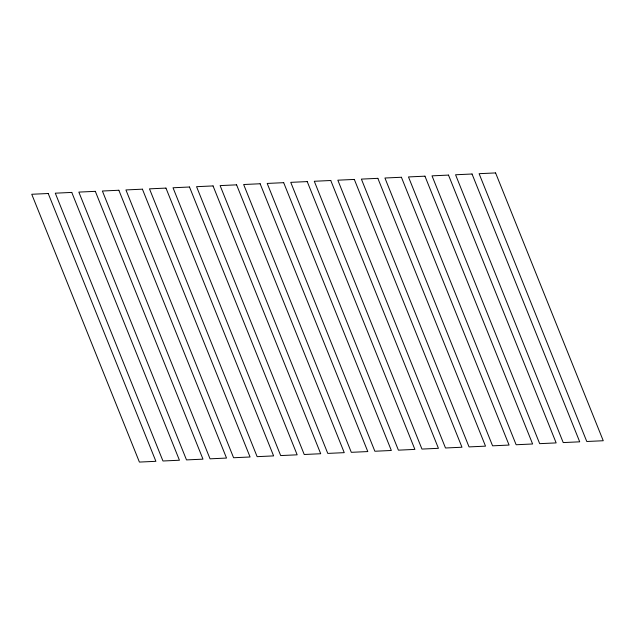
<?xml version="1.0" encoding="UTF-8"?>
<svg xmlns="http://www.w3.org/2000/svg" width="635" height="635" viewBox="0 0 635 635"><rect width="100%" height="100%" fill="white"/><g stroke="black" fill="none" stroke-linecap="round" stroke-linejoin="round"><path stroke-width="0.95" d="M48.228 193.508L31.75 194.262L139.406 462.074L155.892 461.32L48.228 193.508M71.779 192.421L55.293 193.183L162.957 460.994L179.435 460.232L71.779 192.421M95.321 191.341L78.843 192.095L186.499 459.907L202.978 459.153L95.321 191.341M118.864 190.254L102.386 191.016L210.042 458.827L226.528 458.065L118.864 190.254M142.415 189.174L125.928 189.936L233.593 457.74L250.071 456.986L142.415 189.174M165.957 188.095L149.479 188.849L257.135 456.66L273.614 455.898L165.957 188.095M189.5 187.007L173.022 187.769L280.678 455.573L297.164 454.819L189.5 187.007M213.05 185.928L196.564 186.682L304.228 454.493L320.707 453.731L213.05 185.928M236.593 184.841L220.115 185.603L327.771 453.406L344.249 452.652L236.593 184.841M260.136 183.761L243.657 184.515L351.314 452.326L367.8 451.564L260.136 183.761M283.686 182.674L267.2 183.436L374.864 451.239L391.343 450.485L283.686 182.674M307.229 181.594L290.751 182.348L398.407 450.159L414.885 449.397L307.229 181.594M330.772 180.507L314.293 181.269L421.95 449.072L438.436 448.318L330.772 180.507M354.322 179.427L337.836 180.181L445.5 447.992L461.978 447.231L354.322 179.427M377.865 178.34L361.386 179.102L469.043 446.905L485.521 446.151L377.865 178.34M401.407 177.26L384.929 178.014L492.585 445.826L509.072 445.064L401.407 177.26M424.958 176.173L408.472 176.935L516.136 444.746L532.614 443.984L424.958 176.173M448.5 175.093L432.022 175.847L539.679 443.659L556.157 442.905L448.5 175.093M472.043 174.006L455.565 174.768L563.221 442.579L579.707 441.817L472.043 174.006M495.594 172.926L479.108 173.68L586.772 441.492L603.25 440.738L495.594 172.926"/></g></svg>
